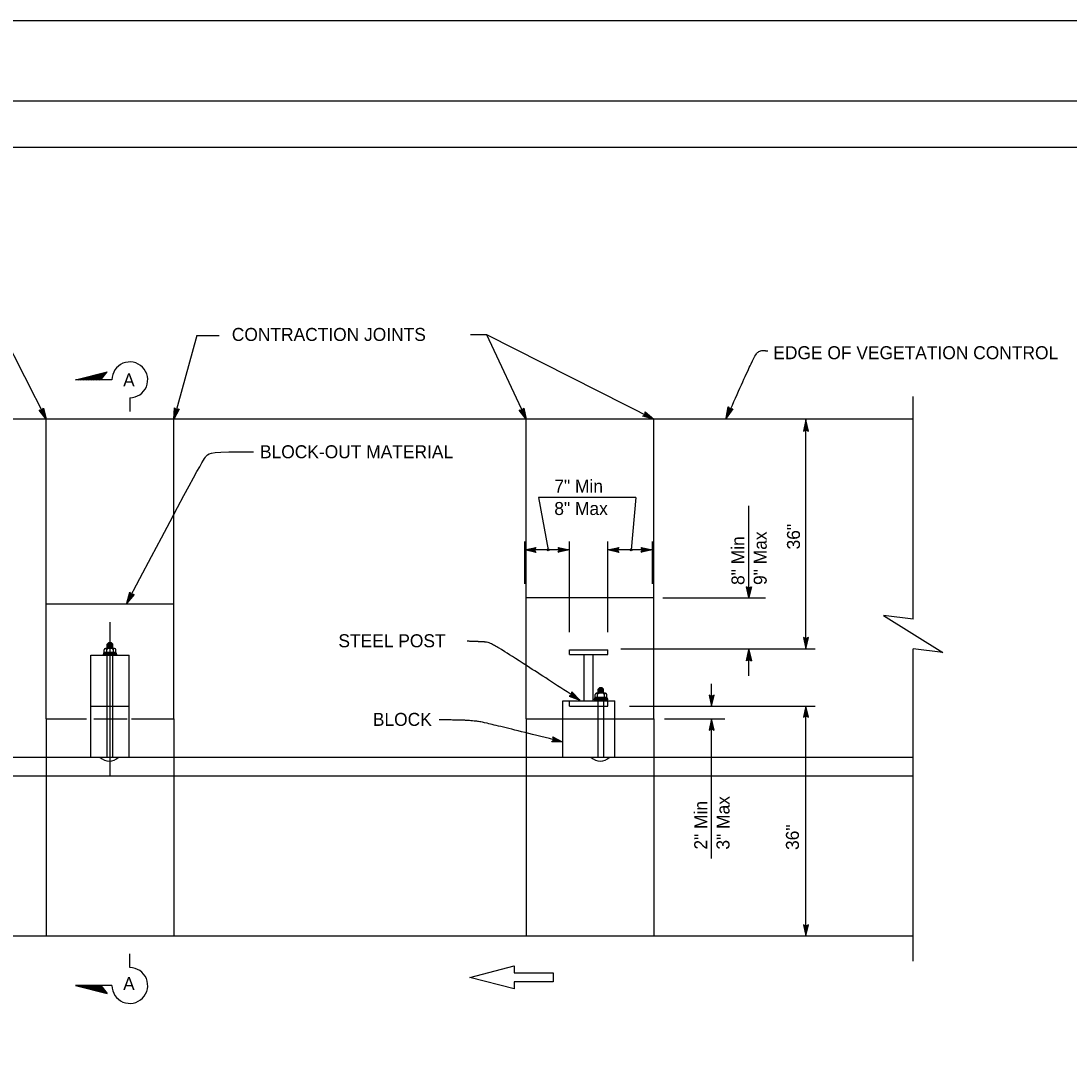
# Model space of a CAD drawing. Extents: x -893 to 867, y -474 to 712.
# Drawn here: x -341 to 223, y 150 to 712 of the extents above; entities that cross this region are included whole.
import ezdxf

# ---------------------------------------------------------------- set-up
doc = ezdxf.new("R2010")
doc.units = 0
for name, color, linetype in [('border_PLOTTING-ELEMENTS', 7, 'Continuous'), ('border_rw_22x34_Cut_Lines', 7, 'Continuous'), ('border_SHEET', 7, 'Continuous'), ('pp_PRESENTATION', 7, 'Continuous'), ('tcd_MISC', 7, 'Continuous'), ('tcd_RAILING', 7, 'Continuous'), ('tcd_RAILING-anno', 7, 'Continuous')]:
    doc.layers.add(name, color=color, linetype=linetype)

msp = doc.modelspace()

# ---------------------------------------------------------------- linework, layer by layer
at = {"layer": 'border_PLOTTING-ELEMENTS'}
for points in [[(-893.45, -474.04), (866.55, -474.04), (866.55, 711.96), (-893.45, 711.96)], [(-863.45, 668.96), (836.55, 668.96), (836.55, -431.04), (-863.45, -431.04)]]:
    msp.add_lwpolyline(points, close=True, dxfattribs=at)
at = {"layer": 'border_rw_22x34_Cut_Lines'}
msp.add_lwpolyline([(-863.45, 668.96), (836.55, 668.96), (836.55, -431.04), (-863.45, -431.04)], close=True, dxfattribs=at)
at = {"layer": 'border_SHEET'}
msp.add_line((-813.45, 643.96), (811.55, 643.96), dxfattribs=at)
at = {"layer": 'pp_PRESENTATION'}
for p, q in [((-311.93, 518.69), (-294.88, 523.04)), ((-310.53, 518.69), (-295.24, 522.59)), ((-309.13, 518.69), (-295.61, 522.14)), ((-307.72, 518.69), (-295.97, 521.69)), ((-306.32, 518.69), (-296.34, 521.24)), ((-304.92, 518.69), (-296.7, 520.79)), ((-303.51, 518.69), (-297.07, 520.34)), ((-302.11, 518.69), (-297.43, 519.88)), ((-300.71, 518.69), (-297.8, 519.43)), ((-298.4, 518.69), (-294.88, 523.04)), ((-292.39, 518.69), (-311.93, 518.69)), ((-299.31, 518.69), (-298.16, 518.98)), ((-282.75, 509.05), (-282.75, 501.71)), ((-282.75, 202.14), (-282.75, 209.48)), ((-99.67, 196.89), (-75.76, 203.03)), ((-75.76, 203.03), (-75.76, 199.39)), ((-75.76, 199.39), (-54.66, 199.39)), ((-54.66, 199.39), (-54.66, 196.89)), ((-311.93, 192.5), (-294.88, 188.15)), ((-292.39, 192.5), (-311.93, 192.5)), ((-310.53, 192.5), (-295.24, 188.6)), ((-309.13, 192.5), (-295.61, 189.05)), ((-307.72, 192.5), (-295.97, 189.5)), ((-306.32, 192.5), (-296.34, 189.95)), ((-304.92, 192.5), (-296.7, 190.4)), ((-303.52, 192.5), (-297.07, 190.85)), ((-302.11, 192.5), (-297.43, 191.3)), ((-300.71, 192.5), (-297.8, 191.76)), ((-299.31, 192.5), (-298.16, 192.21)), ((-298.4, 192.5), (-294.88, 188.15)), ((-75.76, 190.75), (-99.67, 196.89)), ((-54.66, 194.39), (-75.76, 194.39)), ((-75.76, 194.39), (-75.76, 190.75)), ((-54.66, 196.89), (-54.66, 194.39))]:
    msp.add_line(p, q, dxfattribs=at)
for centre, start, end in [((-282.75, 518.69), 269.9995, 180), ((-282.75, 192.5), 180, 90.0005)]:
    msp.add_arc(centre, 9.64, start, end, dxfattribs=at)
at = {"layer": 'tcd_MISC'}
for p, q in [((139.11, 497.58), (-732.99, 497.58)), ((-327.79, 397.91), (-327.79, 497.58)), ((-259.05, 397.91), (-259.05, 497.58)), ((-69.32, 397.91), (-69.32, 497.58)), ((-0.59, 397.91), (-0.59, 497.58)), ((-0.59, 401.35), (-69.32, 401.35)), ((-69.32, 336.04), (-69.32, 401.35)), ((-0.59, 336.04), (-0.59, 401.35)), ((-259.05, 397.91), (-327.79, 397.91)), ((-327.79, 336.04), (-327.79, 397.91)), ((-259.05, 336.04), (-259.05, 397.91)), ((-327.79, 336.04), (-306.01, 336.04)), ((-327.79, 336.04), (-327.79, 219.19)), ((-302.12, 336.04), (-284.24, 336.04)), ((-281.83, 336.04), (-259.05, 336.04)), ((-259.05, 336.04), (-259.05, 219.19)), ((-69.32, 336.04), (-0.59, 336.04)), ((-69.32, 336.04), (-69.32, 219.19)), ((-0.59, 336.04), (-0.59, 219.19)), ((-732.99, 219.19), (139.11, 219.19))]:
    msp.add_line(p, q, dxfattribs=at)
at = {"layer": 'tcd_RAILING'}
for p, q in [((139.11, 389.77), (139.11, 509.68)), ((-296.56, 371.77), (-296.56, 373.34)), ((-290.96, 374), (-295.9, 374)), ((-295.22, 371.77), (-295.22, 373.43)), ((-294.91, 376.26), (-294.17, 376.99)), ((-291.96, 376.26), (-294.91, 376.26)), ((-294.91, 374.05), (-294.91, 376.26)), ((-294.91, 375.15), (-292.09, 375.15)), ((-291.96, 374.05), (-294.91, 374.05)), ((-292.43, 375.61), (-294.55, 375.61)), ((-292.43, 374.67), (-294.55, 374.67)), ((-292.7, 376.99), (-294.17, 376.99)), ((-291.96, 376.26), (-292.7, 376.99)), ((-291.96, 374.05), (-291.96, 376.26)), ((-291.65, 373.33), (-291.65, 371.77)), ((-290.32, 371.77), (-290.32, 373.37)), ((-45.97, 373.26), (-25.35, 373.26)), ((-45.91, 370.73), (-45.91, 373.22)), ((-25.35, 370.73), (-25.35, 373.22)), ((139.11, 205.56), (139.11, 373.77)), ((-303.75, 370.43), (-283.13, 370.43)), ((-303.75, 315.43), (-303.75, 370.43)), ((-296.73, 371.24), (-296.73, 371.61)), ((-296.73, 371.61), (-290.1, 371.61)), ((-290.1, 371.24), (-296.73, 371.24)), ((-290.32, 371.77), (-296.56, 371.77)), ((-294.94, 315.4), (-294.94, 370.45)), ((-291.94, 315.43), (-291.94, 370.43)), ((-290.1, 371.61), (-290.1, 371.24)), ((-283.13, 315.43), (-283.13, 370.43)), ((-45.97, 370.73), (-25.35, 370.73)), ((-38.08, 345.89), (-38.08, 370.73)), ((-33.18, 345.89), (-33.18, 370.73)), ((-30.51, 352.11), (-29.77, 352.85)), ((-27.56, 352.11), (-30.51, 352.11)), ((-30.51, 349.9), (-30.51, 352.11)), ((-30.51, 351.01), (-27.69, 351.01)), ((-28.02, 351.46), (-30.15, 351.46)), ((-28.02, 350.53), (-30.15, 350.53)), ((-28.3, 352.85), (-29.77, 352.85)), ((-27.56, 352.11), (-28.3, 352.85)), ((-27.56, 349.9), (-27.56, 352.11)), ((-49.54, 315.43), (-49.54, 345.89)), ((-49.54, 345.89), (-45.97, 345.89)), ((-45.97, 342.93), (-45.97, 345.89)), ((-45.97, 345.89), (-45.93, 345.89)), ((-45.97, 345.89), (-25.35, 345.89)), ((-45.93, 345.89), (-25.24, 345.89)), ((-32.33, 347.1), (-32.33, 347.46)), ((-32.33, 347.46), (-25.7, 347.46)), ((-25.7, 347.1), (-32.33, 347.1)), ((-32.15, 347.63), (-32.15, 349.2)), ((-25.92, 347.63), (-32.15, 347.63)), ((-26.56, 349.86), (-31.49, 349.86)), ((-30.82, 347.63), (-30.82, 349.28)), ((-30.54, 315.4), (-30.54, 346.29)), ((-27.56, 349.9), (-30.51, 349.9)), ((-27.54, 315.43), (-27.54, 346.29)), ((-27.25, 349.19), (-27.25, 347.63)), ((-25.92, 347.63), (-25.92, 349.23)), ((-25.7, 347.46), (-25.7, 347.1)), ((-25.35, 342.93), (-25.35, 345.89)), ((-25.35, 345.89), (-21.6, 345.89)), ((-21.6, 315.43), (-21.6, 345.89)), ((-303.75, 342.93), (-283.13, 342.93)), ((-45.97, 342.93), (-25.35, 342.93)), ((-732.99, 315.43), (139.11, 315.43)), ((-732.99, 305.43), (139.11, 305.43))]:
    msp.add_line(p, q, dxfattribs=at)
msp.add_lwpolyline([(139.11, 389.77), (123.12, 391.77), (155.11, 371.77), (139.11, 373.77)], dxfattribs=at)
for points in [[(-297.12, 370.43), (-289.76, 370.43), (-289.76, 370.96), (-297.12, 370.96)], [(-32.71, 346.29), (-25.36, 346.29), (-25.36, 346.81), (-32.71, 346.81)]]:
    msp.add_lwpolyline(points, close=True, dxfattribs=at)
for centre, radius, start, end in [((-295.89, 373.33), 0.669, 8.2125, 179.2776), ((-294.54, 373.33), 0.669, 91.8976, 179.5004), ((-292.32, 373.33), 0.669, 359.6015, 87.0732), ((-290.99, 373.33), 0.669, 3.6172, 175.1952), ((-31.49, 349.19), 0.669, 8.2125, 179.2776), ((-30.14, 349.18), 0.669, 91.8976, 179.5004), ((-27.92, 349.19), 0.669, 359.6015, 87.0732), ((-26.58, 349.19), 0.669, 3.6172, 175.1952), ((-293.76, 320.62), 7.22, 226.5443, 313.7754), ((-29.35, 320.62), 7.22, 226.5443, 313.7754)]:
    msp.add_arc(centre, radius, start, end, dxfattribs=at)
at = {"layer": 'tcd_RAILING-anno'}
for p, q in [((-351.16, 543.42), (-327.79, 497.58)), ((-246.66, 542.61), (-259.05, 497.58)), ((-246.66, 542.61), (-234.57, 542.61)), ((-99.24, 543.17), (-90.69, 543.17)), ((-90.69, 543.17), (-69.32, 497.58)), ((-90.69, 543.17), (-0.59, 497.58)), ((39.55, 504.07), (39.55, 504.07)), ((41.99, 502.99), (41.99, 502.99)), ((38.34, 498.05), (38.34, 498.05)), ((81.39, 497.12), (80.06, 491.11)), ((81.39, 373.85), (81.39, 497.58)), ((82.73, 491.12), (81.39, 497.12)), ((81.39, 497.12), (81.39, 497.12)), ((80.06, 491.12), (81.39, 491.92)), ((80.06, 491.12), (80.06, 491.12)), ((81.39, 495.72), (80.42, 491.35)), ((81.39, 494.35), (80.76, 491.53)), ((81.39, 492.97), (81.12, 491.76)), ((82.37, 491.33), (81.39, 495.74)), ((82.01, 491.57), (81.39, 494.35)), ((81.67, 491.74), (81.39, 492.97)), ((81.39, 491.92), (82.73, 491.12)), ((82.73, 491.12), (82.73, 491.12)), ((-62.64, 455.3), (-57.48, 427.17)), ((-10.27, 455.3), (-62.64, 455.3)), ((-10.27, 455.3), (-12.81, 427.17)), ((50.69, 401.38), (50.69, 450.86)), ((-70.03, 408.8), (-70.03, 431.58)), ((-45.97, 382.71), (-45.97, 431.58)), ((-25.35, 382.71), (-25.35, 431.58)), ((-1.29, 408.8), (-1.29, 431.58)), ((-70.03, 427.12), (-64.03, 428.45)), ((-64.03, 425.78), (-70.03, 427.12)), ((-70.03, 427.12), (-70.03, 427.12)), ((-45.97, 427.12), (-70.03, 427.12)), ((-64.24, 426.13), (-68.65, 427.12)), ((-68.63, 427.12), (-64.26, 428.09)), ((-67.26, 427.12), (-64.44, 427.74)), ((-64.48, 426.49), (-67.26, 427.12)), ((-65.88, 427.11), (-64.67, 427.38)), ((-64.65, 426.84), (-65.88, 427.11)), ((-64.03, 428.45), (-64.83, 427.12)), ((-64.83, 427.12), (-64.03, 425.78)), ((-64.03, 428.45), (-64.03, 428.45)), ((-64.03, 425.78), (-64.03, 425.78)), ((-51.97, 428.46), (-51.97, 428.46)), ((-51.97, 425.79), (-51.97, 425.79)), ((-45.97, 427.12), (-45.97, 427.12)), ((-25.35, 427.12), (-19.35, 428.45)), ((-19.35, 425.78), (-25.35, 427.12)), ((-25.35, 427.12), (-25.35, 427.12)), ((-1.29, 427.12), (-25.35, 427.12)), ((-19.57, 426.13), (-23.97, 427.12)), ((-23.96, 427.12), (-19.58, 428.09)), ((-22.59, 427.12), (-19.76, 427.74)), ((-19.8, 426.49), (-22.59, 427.12)), ((-21.2, 427.11), (-20, 427.38)), ((-19.98, 426.84), (-21.2, 427.11)), ((-19.35, 428.45), (-20.15, 427.12)), ((-20.15, 427.12), (-19.35, 425.78)), ((-19.35, 428.45), (-19.35, 428.45)), ((-19.35, 425.78), (-19.35, 425.78)), ((-7.29, 428.46), (-7.29, 428.46)), ((-7.29, 425.79), (-7.29, 425.79)), ((-1.29, 427.12), (-1.29, 427.12)), ((4.28, 401.35), (59.53, 401.35)), ((-293.44, 388.12), (-293.44, 364.19)), ((81.39, 379.05), (80.05, 379.85)), ((80.05, 379.85), (80.05, 379.85)), ((80.05, 379.85), (81.39, 373.85)), ((80.4, 379.64), (81.39, 375.23)), ((80.76, 379.4), (81.39, 376.61)), ((81.11, 379.23), (81.39, 378)), ((81.39, 373.85), (82.72, 379.85)), ((82.72, 379.85), (81.39, 379.05)), ((81.39, 375.24), (82.36, 379.62)), ((81.39, 376.61), (82.01, 379.44)), ((81.39, 378), (81.65, 379.2)), ((82.72, 379.85), (82.72, 379.85)), ((-293.44, 376.99), (-293.44, 305.51)), ((-18.25, 373.85), (86.35, 373.85)), ((50.69, 359.31), (50.69, 373.31)), ((81.39, 373.85), (81.39, 373.85)), ((-293.44, 362.11), (-293.44, 358.87)), ((-293.44, 356.03), (-293.44, 330.52)), ((-44.66, 350.59), (-44.66, 350.59)), ((30.6, 342.93), (30.6, 354.89)), ((-46.1, 348.35), (-46.1, 348.35)), ((-40.34, 346.22), (-40.34, 346.22)), ((30.6, 348.13), (29.26, 348.93)), ((29.26, 348.93), (29.26, 348.93)), ((29.26, 348.93), (30.6, 342.93)), ((29.61, 348.71), (30.6, 344.31)), ((29.97, 348.48), (30.6, 345.69)), ((30.32, 348.3), (30.59, 347.07)), ((30.59, 347.07), (30.86, 348.28)), ((30.6, 342.93), (31.93, 348.93)), ((31.93, 348.93), (30.6, 348.13)), ((30.6, 344.32), (31.57, 348.7)), ((30.6, 345.69), (31.22, 348.52)), ((31.93, 348.93), (31.93, 348.93)), ((-13.57, 342.92), (86.35, 342.92)), ((30.6, 342.93), (30.6, 342.93)), ((81.39, 342.93), (80.06, 336.93)), ((81.39, 341.54), (80.42, 337.17)), ((81.39, 340.17), (80.76, 337.34)), ((81.39, 338.79), (81.12, 337.58)), ((82.73, 336.93), (81.39, 342.93)), ((81.39, 342.93), (81.39, 342.93)), ((81.39, 219.19), (81.39, 342.92)), ((82.37, 337.15), (81.39, 341.55)), ((82.01, 337.38), (81.39, 340.17)), ((81.67, 337.56), (81.39, 338.79)), ((5.28, 336.04), (37.78, 336.04)), ((30.6, 336.06), (29.27, 330.06)), ((30.59, 334.66), (29.63, 330.29)), ((30.6, 333.29), (29.97, 330.47)), ((31.94, 330.06), (30.6, 336.06)), ((30.6, 336.06), (30.6, 336.06)), ((30.6, 260.88), (30.6, 336.04)), ((31.58, 330.27), (30.6, 334.68)), ((31.22, 330.51), (30.6, 333.29)), ((80.06, 336.93), (81.39, 337.73)), ((80.06, 336.93), (80.06, 336.93)), ((81.39, 337.73), (82.73, 336.93)), ((82.73, 336.93), (82.73, 336.93)), ((-293.44, 327.69), (-293.44, 324.25)), ((29.27, 330.06), (30.6, 330.86)), ((29.27, 330.06), (29.27, 330.06)), ((30.6, 331.91), (30.33, 330.7)), ((30.88, 330.68), (30.6, 331.91)), ((30.6, 330.86), (31.94, 330.06)), ((31.94, 330.06), (31.94, 330.06)), ((81.39, 224.39), (80.05, 225.19)), ((80.05, 225.19), (80.05, 225.19)), ((80.05, 225.19), (81.39, 219.19)), ((80.4, 224.97), (81.39, 220.57)), ((80.76, 224.74), (81.39, 221.95)), ((81.11, 224.56), (81.39, 223.33)), ((81.39, 219.19), (82.72, 225.19)), ((82.72, 225.19), (81.39, 224.39)), ((81.39, 220.58), (82.36, 224.95)), ((81.39, 221.95), (82.01, 224.77)), ((81.39, 223.33), (81.65, 224.54)), ((82.72, 225.19), (82.72, 225.19)), ((81.39, 219.19), (81.39, 219.19))]:
    msp.add_line(p, q, dxfattribs=at)
for points in [[(-329.27, 503.45), (-327.79, 497.58), (-331.62, 502.27), (-331.21, 502.24), (-328.41, 498.81), (-329.49, 503.11), (-329.71, 502.76), (-329.01, 500.01), (-330.81, 502.21), (-330.4, 502.18), (-329.63, 501.23), (-329.93, 502.42), (-330.1, 502.15), (-331.62, 502.27), (-330.1, 502.15)], [(-256.17, 502.91), (-259.05, 497.58), (-258.7, 503.62), (-258.42, 503.33), (-258.68, 498.9), (-256.56, 502.8), (-256.96, 502.7), (-258.31, 500.2), (-258.14, 503.03), (-257.86, 502.73), (-257.93, 501.51), (-257.35, 502.59), (-257.65, 502.51), (-258.7, 503.62), (-257.65, 502.51)], [(-70.63, 503.49), (-69.32, 497.58), (-73.01, 502.38), (-72.61, 502.33), (-69.91, 498.82), (-70.86, 503.15), (-71.09, 502.82), (-70.47, 500.05), (-72.2, 502.29), (-71.8, 502.25), (-71.05, 501.28), (-71.32, 502.48), (-71.49, 502.22), (-73.01, 502.38), (-71.49, 502.22)], [(41.99, 502.99), (38.34, 498.05), (39.55, 504.07), (39.79, 503.73), (38.9, 499.32), (41.58, 502.94), (41.17, 502.89), (39.46, 500.57), (40.03, 503.39), (40.27, 503.05), (40.02, 501.83), (40.76, 502.84), (40.45, 502.8), (39.55, 504.07), (40.45, 502.8)], [(-5.26, 501.43), (-0.59, 497.58), (-6.45, 499.08), (-6.1, 499.3), (-1.81, 498.2), (-5.23, 501.02), (-5.21, 500.62), (-3.01, 498.81), (-5.76, 499.52), (-5.41, 499.73), (-4.23, 499.43), (-5.18, 500.21), (-5.16, 499.89), (-6.45, 499.08), (-5.16, 499.89)], [(-51.97, 428.46), (-45.97, 427.12), (-51.97, 425.79), (-51.76, 426.14), (-47.36, 427.11), (-51.76, 428.1), (-51.55, 427.75), (-48.73, 427.12), (-51.54, 426.5), (-51.33, 426.85), (-50.11, 427.12), (-51.33, 427.39), (-51.17, 427.12), (-51.97, 425.79), (-51.17, 427.12)], [(-7.29, 428.46), (-1.29, 427.12), (-7.29, 425.79), (-7.08, 426.14), (-2.68, 427.11), (-7.08, 428.1), (-6.87, 427.75), (-4.05, 427.12), (-6.87, 426.5), (-6.65, 426.85), (-5.44, 427.12), (-6.66, 427.39), (-6.49, 427.12), (-7.29, 425.79), (-6.49, 427.12)], [(52.01, 407.28), (50.69, 401.38), (49.38, 407.28), (49.73, 407.07), (50.69, 402.75), (51.66, 407.08), (51.31, 406.87), (50.69, 404.1), (50.08, 406.86), (50.43, 406.65), (50.69, 405.46), (50.96, 406.66), (50.69, 406.5), (49.38, 407.28), (50.69, 406.5)], [(-280.46, 403.04), (-284.39, 398.44), (-282.78, 404.27), (-282.57, 403.92), (-283.75, 399.65), (-280.86, 403.02), (-281.27, 403), (-283.11, 400.84), (-282.36, 403.57), (-282.15, 403.22), (-282.47, 402.04), (-281.67, 402.98), (-281.99, 402.96), (-282.78, 404.27), (-281.99, 402.96)], [(49.37, 367.41), (50.69, 373.31), (52, 367.41), (51.65, 367.62), (50.69, 371.94), (49.72, 367.62), (50.07, 367.82), (50.69, 370.59), (51.3, 367.83), (50.95, 368.04), (50.69, 369.23), (50.42, 368.03), (50.69, 368.2), (52, 367.41), (50.69, 368.2)], [(-46.1, 348.35), (-40.34, 346.22), (-44.66, 350.59), (-44.67, 350.18), (-41.5, 346.97), (-45.73, 348.53), (-45.36, 348.71), (-42.66, 347.71), (-44.68, 349.76), (-44.7, 349.35), (-43.82, 348.46), (-44.99, 348.9), (-44.71, 349.04), (-44.66, 350.59), (-44.71, 349.04)], [(-54.88, 326.35), (-49.46, 323.64), (-55.51, 323.8), (-55.22, 324.09), (-50.79, 323.97), (-54.76, 325.96), (-54.64, 325.57), (-52.1, 324.3), (-54.94, 324.38), (-54.65, 324.66), (-53.42, 324.63), (-54.52, 325.18), (-54.43, 324.88), (-55.51, 323.8), (-54.43, 324.88)]]:
    msp.add_lwpolyline(points, close=True, dxfattribs=at)
for centre, radius in [((-57.48, 427.17), 0.5), ((-12.81, 427.17), 0.5), ((-12.81, 427.17), 0.125)]:
    msp.add_circle(centre, radius, dxfattribs=at)
for points, degree in [([(40.91, 503.2), (53.49, 531.56), (56.2, 534.27), (58.66, 534.52), (60.88, 534.27)], 2), ([(-284.39, 398.44), (-244.38, 473.94), (-241.41, 478.51), (-238.66, 480.17), (-216.21, 479.88)], 3), ([(-40.34, 346.22), (-82.98, 373.81), (-86.54, 375.66), (-89.49, 377.32), (-93.84, 377.66), (-101.05, 377.9)], 2), ([(-49.46, 323.64), (-92.34, 334.34), (-96.43, 334.86), (-104.08, 335.52), (-116.22, 335.52)], 2)]:
    msp.add_open_spline(points, degree=degree, dxfattribs=at)

# ---------------------------------------------------------------- texts
at = {"layer": 'pp_PRESENTATION'}
for p in [(-286.37, 515.1), (-286.37, 190.01)]:
    msp.add_text('A', height=7, dxfattribs=at).set_placement(p)
at = {"layer": 'tcd_RAILING-anno'}
for s, p in [('CONTRACTION JOINTS', (-227.83, 539.64)), ('EDGE OF VEGETATION CONTROL', (63.82, 529.8)), ('BLOCK-OUT MATERIAL', (-212.65, 476.45)), ('7" Min', (-54.13, 457.89)), ('8" Max', (-54.13, 445.89)), ('STEEL POST', (-170.42, 374.66)), ('BLOCK', (-151.86, 332.33))]:
    msp.add_text(s, height=7, dxfattribs=at).set_placement(p)
for s, p in [('36"', (78.18, 427.35)), ('9" Max', (60.27, 408.2)), ('8" Min', (48.27, 408.2)), ('3" Max', (40.23, 265.69)), ('2" Min', (28.23, 265.69)), ('36"', (77.61, 265.49))]:
    msp.add_text(s, height=7, rotation=90, dxfattribs=at).set_placement(p)

doc.saveas('drawing.dxf')
